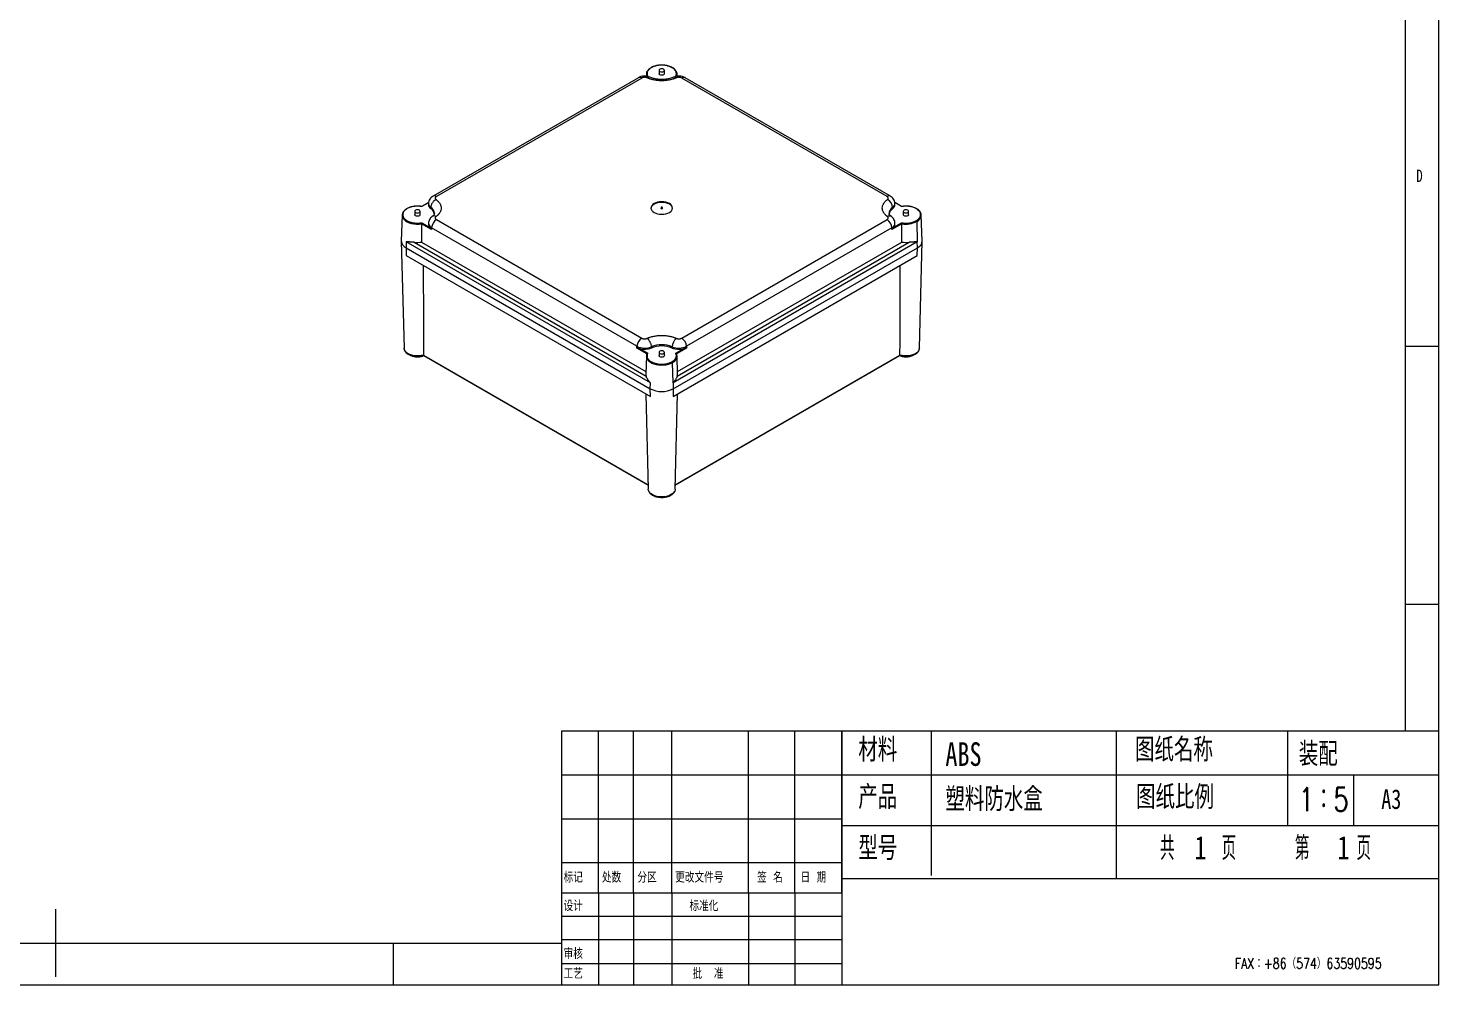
# Model space of a CAD drawing. Header units: millimetres. Extents: x 5 to 415, y 4 to 292.
# Drawn here: x 205.9 to 415, y 3.8 to 145.6 of the extents above; entities that cross this region are included whole.
import ezdxf

# ---------------------------------------------------------------- set-up
doc = ezdxf.new("R2010")
doc.units = ezdxf.units.MM
doc.styles.add('SLDTEXTSTYLE0', font='TXT', dxfattribs={"width": 0.75})
doc.styles.add('SLDTEXTSTYLE1', font='TXT', dxfattribs={"width": 0.75, "bigfont": 'bigfont'})
doc.styles.add('SLDTEXTSTYLE2', font='TXT', dxfattribs={"width": 0.666667, "bigfont": 'bigfont'})
doc.styles.add('SLDTEXTSTYLE3', font='TXT', dxfattribs={"width": 0.625, "bigfont": 'bigfont'})
doc.styles.add('SLDTEXTSTYLE6', font='TXT', dxfattribs={"width": 0.558824, "bigfont": 'bigfont'})

msp = doc.modelspace()

# ---------------------------------------------------------------- linework, layer by layer
at = {"color": 7, "linetype": 'Continuous', "lineweight": 0}
for p, q in [((415, 3.8068), (415, 290.8068)), ((410, 287), (410, 41.4187)), ((410, 98.5), (415, 98.5)), ((410, 60.25), (415, 60.25)), ((415, 41.4187), (284.9291, 41.4187)), ((284.9291, 41.4187), (284.9291, 3.8068)), ((290.4201, 17.4583), (290.4201, 41.4187)), ((295.6362, 17.4583), (295.6362, 41.4187)), ((301.2943, 17.4583), (301.2943, 41.4187)), ((312.681, 17.4583), (312.681, 41.4187)), ((319.5206, 17.4583), (319.5206, 41.4187)), ((326.5064, 19.5653), (326.5064, 41.4187)), ((326.5064, 41.4187), (326.5064, 3.8068)), ((339.7427, 41.4187), (339.7427, 19.993)), ((367.1609, 41.4187), (367.1609, 19.5653)), ((392.5798, 41.4187), (392.5798, 27.4389)), ((284.9291, 34.9187), (326.5064, 34.9187)), ((326.5064, 34.9389), (367.1609, 34.9389)), ((367.1609, 34.9389), (415, 34.9389)), ((402.3356, 34.9389), (402.3356, 27.4389)), ((284.9291, 28.4187), (326.5064, 28.4187)), ((326.5064, 27.4389), (367.1609, 27.4389)), ((367.1609, 27.4389), (415, 27.4389)), ((284.9291, 21.9187), (326.5064, 21.9187)), ((326.5064, 17.4583), (326.5064, 19.5653)), ((326.5064, 19.5653), (415, 19.5653)), ((284.9291, 17.4583), (326.5064, 17.4583)), ((290.4201, 17.4583), (290.4201, 3.8068)), ((295.6362, 17.4583), (295.6362, 3.8068)), ((301.2943, 17.4583), (301.2943, 3.8068)), ((312.681, 17.4583), (312.681, 3.8068)), ((319.5206, 17.4583), (319.5206, 3.8068)), ((326.5064, 17.4583), (326.5064, 3.8068)), ((210, 5), (210, 15)), ((284.9291, 13.9583), (326.5064, 13.9583)), ((326.5064, 10.4583), (284.9291, 10.4583)), ((12.4509, 10), (284.9291, 10)), ((260, 10), (260, 3.8068)), ((284.9291, 6.9583), (326.5064, 6.9583)), ((5, 3.8068), (415, 3.8068))]:
    msp.add_line(p, q, dxfattribs=at)
at = {"color": 7, "linetype": 'Continuous', "lineweight": 15}
for p, q in [((296.3465, 138.2861), (265.9057, 120.713)), ((296.8464, 138.2366), (266.4057, 120.6635)), ((297.5311, 138.8191), (297.5204, 138.4861)), ((299.41, 139.3642), (299.41, 138.8743)), ((300.2052, 138.8743), (300.2052, 139.3642)), ((302.0947, 138.4861), (302.0841, 138.8191)), ((333.2095, 120.6635), (302.7688, 138.2366)), ((333.7094, 120.713), (303.2687, 138.2861)), ((265.2591, 119.7947), (264.2242, 119.1973)), ((265.2313, 119.6292), (265.2275, 119.4516)), ((335.391, 119.1973), (334.3561, 119.7947)), ((334.3877, 119.4516), (334.3839, 119.6292)), ((335.6325, 119.2224), (335.3268, 119.1871)), ((261.3273, 117.919), (261.2041, 114.0805)), ((261.4073, 118.2405), (261.3272, 117.918)), ((263.2061, 118.4642), (263.2061, 117.9742)), ((264.0013, 117.9742), (264.0013, 118.4642)), ((265.5735, 119.0476), (265.5705, 118.8687)), ((266.4057, 117.2446), (296.8464, 99.6716)), ((299.7076, 119.0357), (299.7076, 118.8724)), ((299.9076, 118.8724), (299.9076, 119.0357)), ((302.7688, 99.6716), (333.2095, 117.2446)), ((334.0446, 118.8687), (334.0417, 119.0476)), ((335.6138, 118.4642), (335.6138, 117.9742)), ((336.4091, 117.9742), (336.4091, 118.4642)), ((338.411, 114.0805), (338.2879, 117.919)), ((264.2158, 116.6287), (264.2158, 116.628)), ((265.6948, 115.7742), (264.2158, 116.628)), ((264.2158, 116.628), (264.2221, 113.9145)), ((264.2446, 116.7732), (265.3751, 116.1206)), ((265.2313, 116.6971), (265.2275, 116.5196)), ((265.6987, 116.0342), (265.6948, 115.7742)), ((296.1394, 98.4611), (265.6987, 116.0342)), ((333.9165, 116.0342), (303.4758, 98.4611)), ((333.9204, 115.7742), (333.9165, 116.0342)), ((335.3994, 116.628), (333.9204, 115.7742)), ((334.2401, 116.1206), (335.3706, 116.7732)), ((334.3877, 116.5196), (334.3839, 116.6971)), ((335.3931, 113.9145), (335.3994, 116.628)), ((337.6214, 116.9653), (337.6891, 113.9441)), ((261.204, 114.0343), (261.6112, 98.1615)), ((261.9261, 113.9441), (261.9067, 113.0751)), ((261.9067, 113.0751), (298.1105, 92.1751)), ((261.9067, 113.0751), (261.9274, 111.944)), ((298.13, 93.0441), (261.9261, 113.9441)), ((263.1279, 113.8949), (297.4937, 94.0559)), ((264.2221, 113.9145), (297.4576, 94.728)), ((337.6891, 113.9441), (301.4852, 93.0441)), ((301.5046, 92.1751), (337.7085, 113.0751)), ((302.1215, 94.0559), (336.4873, 113.8949)), ((302.1575, 94.728), (335.3931, 113.9145)), ((337.6878, 111.944), (337.7085, 113.0751)), ((337.7085, 113.0751), (337.6891, 113.9441)), ((338.004, 98.1615), (338.4112, 114.0343)), ((261.9274, 111.944), (298.1313, 91.0439)), ((301.4839, 91.0439), (337.6878, 111.944)), ((296.1355, 98.2011), (296.1394, 98.4611)), ((298.2559, 98.3889), (298.2582, 98.2096)), ((301.357, 98.2096), (301.3593, 98.3889)), ((303.4758, 98.4611), (303.4797, 98.2011)), ((261.6124, 98.1353), (261.6112, 98.1615)), ((264.485, 97.1472), (264.485, 97.1468)), ((264.4939, 97.0902), (297.7997, 77.8632)), ((296.5966, 98.0968), (297.7272, 97.4441)), ((297.5311, 97.019), (297.4457, 94.3559)), ((297.6333, 97.3871), (297.5794, 97.2663)), ((299.41, 97.5641), (299.41, 97.0742)), ((300.2052, 97.0742), (300.2052, 97.5641)), ((301.8155, 77.8632), (335.1213, 97.0902)), ((301.888, 97.4441), (303.0186, 98.0968)), ((302.0576, 97.1144), (301.9761, 97.3882)), ((302.0838, 97.0264), (302.0576, 97.1144)), ((302.1695, 94.3559), (302.0841, 97.019)), ((335.1302, 97.1468), (335.1302, 97.1472)), ((301.4852, 93.0441), (301.4176, 96.0652)), ((298.1105, 92.1751), (298.13, 93.0441)), ((298.1313, 91.0439), (298.1105, 92.1751)), ((301.5046, 92.1751), (301.4839, 91.0439)), ((301.4852, 93.0441), (301.5046, 92.1751)), ((297.4514, 91.4364), (297.8151, 77.2615)), ((301.8001, 77.2615), (302.1638, 91.4364))]:
    msp.add_line(p, q, dxfattribs=at)
at = {"color": 8, "linetype": 'Continuous', "lineweight": 15}
for p, q in [((297.7272, 138.5043), (297.6734, 138.4733)), ((301.9418, 138.4733), (301.888, 138.5043)), ((265.249, 119.7551), (264.2446, 119.1752)), ((335.3706, 119.1752), (334.3624, 119.7573)), ((264.485, 97.1472), (297.7983, 77.9159)), ((297.6143, 97.3474), (296.1355, 98.2011)), ((301.8169, 77.9159), (335.1302, 97.1472)), ((303.4797, 98.2011), (302.0009, 97.3474))]:
    msp.add_line(p, q, dxfattribs=at)
at = {"color": 8, "linetype": 'Continuous', "lineweight": 15, "flags": 128}
for points in [[(297.5311, 138.8191), (297.5432, 138.6575), (297.6029, 138.4664)], [(302.0123, 138.4664), (302.072, 138.6575), (302.0841, 138.8191)], [(261.3273, 117.919), (261.3269, 117.8947), (261.3588, 117.6755), (261.4535, 117.4625), (261.6085, 117.2615), (261.8193, 117.0783), (262.0801, 116.918), (262.3836, 116.785), (262.7213, 116.683), (263.0836, 116.6151), (263.4606, 116.5829), (263.8415, 116.5875), (264.2158, 116.6287)], [(264.485, 97.1468), (264.1576, 97.0735), (263.8131, 97.0345), (263.462, 97.0311), (263.1154, 97.0633), (262.7839, 97.13), (262.4778, 97.2294), (262.2067, 97.3582), (261.979, 97.5125), (261.8017, 97.6874), (261.6804, 97.8777), (261.6188, 98.0772), (261.6124, 98.1353)], [(297.5311, 97.019), (297.5344, 96.9206), (297.5859, 96.707), (297.6973, 96.5011), (297.8656, 96.3086), (298.0861, 96.1344), (298.3529, 95.9835), (298.659, 95.8598), (298.9959, 95.7666), (299.3547, 95.7065), (299.7257, 95.6811), (300.0989, 95.6911), (300.4643, 95.7361), (300.812, 95.8151), (301.1326, 95.9258), (301.4176, 96.0652)]]:
    msp.add_lwpolyline(points, dxfattribs=at)
at = {"color": 7, "linetype": 'Continuous', "lineweight": 15, "flags": 128}
for points in [[(299.5264, 139.5265), (299.4402, 139.452), (299.41, 139.3642), (299.4402, 139.2764), (299.5264, 139.2019), (299.6554, 139.1521), (299.8076, 139.1347), (299.9598, 139.1521), (300.0888, 139.2019)], [(300.0888, 138.712), (299.9598, 138.6622), (299.8076, 138.6447), (299.6554, 138.6622), (299.5264, 138.712), (299.4402, 138.7864), (299.41, 138.8743)], [(300.0888, 139.2019), (300.1749, 139.2764), (300.2052, 139.3642), (300.1749, 139.452), (300.0887, 139.5265), (299.9598, 139.5763), (299.8076, 139.5937), (299.6554, 139.5763), (299.5264, 139.5265)], [(300.2052, 138.8743), (300.1749, 138.7864), (300.0888, 138.712)], [(300.939, 119.6072), (300.6965, 119.7221), (300.4199, 119.8074), (300.1197, 119.86), (299.8076, 119.8777), (299.4954, 119.86), (299.1953, 119.8074), (298.9187, 119.7221), (298.6762, 119.6072), (298.4772, 119.4672), (298.3294, 119.3075), (298.2383, 119.1343), (298.2076, 118.9541), (298.2383, 118.7739), (298.3294, 118.6006), (298.4772, 118.4409), (298.6762, 118.301), (298.9187, 118.1861), (299.1953, 118.1007), (299.4954, 118.0482), (299.8076, 118.0304), (300.1197, 118.0482), (300.4199, 118.1007), (300.6965, 118.1861), (300.939, 118.301), (301.1379, 118.4409), (301.2858, 118.6006), (301.3768, 118.7739), (301.4076, 118.9541), (301.3768, 119.1343), (301.2858, 119.3075), (301.1379, 119.4672), (300.939, 119.6072)], [(300.939, 119.5256), (300.6965, 119.6404), (300.4199, 119.7258), (300.1197, 119.7783), (299.8076, 119.7961), (299.4954, 119.7783), (299.1953, 119.7258), (298.9187, 119.6404), (298.6762, 119.5256), (298.4772, 119.3856), (298.3294, 119.2259), (298.2383, 119.0526), (298.2092, 118.9133)], [(261.3953, 118.2145), (261.3588, 118.1139), (261.3273, 117.919)], [(263.3226, 118.6265), (263.2364, 118.552), (263.2061, 118.4642), (263.2364, 118.3763), (263.3226, 118.3018), (263.4516, 118.2521), (263.6037, 118.2346), (263.7559, 118.2521), (263.8849, 118.3018)], [(263.8849, 117.8119), (263.7559, 117.7622), (263.6037, 117.7447), (263.4516, 117.7622), (263.3226, 117.8119), (263.2364, 117.8864), (263.2061, 117.9742)], [(263.8849, 118.3018), (263.9711, 118.3763), (264.0013, 118.4642), (263.9711, 118.552), (263.8849, 118.6265), (263.7559, 118.6762), (263.6037, 118.6937), (263.4516, 118.6762), (263.3226, 118.6265)], [(264.0013, 117.9742), (263.9711, 117.8864), (263.8849, 117.8119)], [(299.7369, 119.0766), (299.7152, 119.0578), (299.7076, 119.0357), (299.7152, 119.0136), (299.7369, 118.9949), (299.7693, 118.9824), (299.8076, 118.978), (299.8459, 118.9824), (299.8783, 118.9949), (299.9, 119.0136), (299.9076, 119.0357), (299.9, 119.0578), (299.8783, 119.0766), (299.8459, 119.0891), (299.8076, 119.0935), (299.7693, 119.0891), (299.7369, 119.0766)], [(299.9076, 118.8724), (299.9, 118.8503), (299.8783, 118.8316), (299.8459, 118.8191), (299.8076, 118.8147), (299.7693, 118.8191), (299.7369, 118.8316), (299.7152, 118.8503), (299.7076, 118.8724)], [(335.7303, 118.6265), (335.6441, 118.552), (335.6138, 118.4642), (335.6441, 118.3763), (335.7303, 118.3018), (335.8593, 118.2521), (336.0115, 118.2346), (336.1636, 118.2521), (336.2926, 118.3018)], [(336.2926, 117.8119), (336.1636, 117.7622), (336.0115, 117.7447), (335.8593, 117.7622), (335.7303, 117.8119), (335.6441, 117.8864), (335.6138, 117.9742)], [(336.2926, 118.3018), (336.3788, 118.3763), (336.4091, 118.4642), (336.3788, 118.552), (336.2926, 118.6265), (336.1636, 118.6762), (336.0115, 118.6937), (335.8593, 118.6762), (335.7303, 118.6265)], [(336.4091, 117.9742), (336.3788, 117.8864), (336.2926, 117.8119)], [(299.5264, 97.7264), (299.4402, 97.6519), (299.41, 97.5641), (299.4402, 97.4763), (299.5264, 97.4018), (299.6554, 97.352), (299.8076, 97.3346), (299.9598, 97.352), (300.0887, 97.4018)], [(300.0887, 96.9119), (299.9598, 96.8621), (299.8076, 96.8446), (299.6554, 96.8621), (299.5264, 96.9119), (299.4402, 96.9863), (299.41, 97.0742)], [(300.0887, 97.4018), (300.1749, 97.4763), (300.2052, 97.5641), (300.1749, 97.6519), (300.0888, 97.7264), (299.9598, 97.7762), (299.8076, 97.7936), (299.6554, 97.7762), (299.5264, 97.7264)], [(300.2052, 97.0742), (300.1749, 96.9863), (300.0887, 96.9119)], [(338.004, 98.1615), (337.9964, 98.0772), (337.9348, 97.8777), (337.8135, 97.6874), (337.6362, 97.5125), (337.4085, 97.3582), (337.1374, 97.2294), (336.8313, 97.13), (336.4998, 97.0633), (336.1532, 97.0311), (335.8021, 97.0345), (335.4575, 97.0735), (335.1302, 97.1468)], [(301.8001, 77.2615), (301.7953, 77.1967), (301.7395, 76.9966), (301.6238, 76.8052), (301.4517, 76.6285), (301.2286, 76.472), (300.9614, 76.3406), (300.6583, 76.2382), (300.3288, 76.1682), (299.9831, 76.1326), (299.632, 76.1326), (299.2864, 76.1682), (298.9569, 76.2382), (298.6538, 76.3406), (298.3866, 76.472), (298.1634, 76.6285), (297.9913, 76.8052), (297.8756, 76.9966), (297.8199, 77.1967), (297.8151, 77.2615)]]:
    msp.add_lwpolyline(points, dxfattribs=at)
at = {"color": 8, "linetype": 'Continuous', "lineweight": 15}
for centre, radius, start, end in [((296.5545, 137.8383), 0.4938, 53.764779, 114.924849), ((297.9236, 137.9592), 0.418, 72.189289, 133.264621), ((303.0591, 137.8539), 0.4804, 64.126288, 127.184083), ((265.9501, 119.6606), 0.7195, 182.489253, 238.438609), ((266.1154, 120.281), 0.4802, 52.807985, 115.949355), ((333.5014, 120.2653), 0.4937, 65.07792, 126.237099), ((333.6668, 119.659), 0.7172, 301.511828, 358.233981), ((265.0108, 118.1015), 1.1008, 1.642403, 59.253839), ((266.0716, 117.2108), 0.5683, 59.628181, 122.379094), ((333.5433, 117.1958), 0.5811, 58.357895, 119.600116), ((334.6266, 118.0891), 1.1229, 121.395033, 178.180961), ((337.1728, 117.9886), 1.1173, 293.6759, 356.432322), ((266.0206, 116.757), 0.7912, 184.095478, 245.993773), ((333.6168, 116.7404), 0.7672, 292.996753, 357.837276), ((301.0069, 97.062), 1.078, 292.392141, 357.71598)]:
    msp.add_arc(centre, radius, start, end, dxfattribs=at)
at = {"color": 7, "linetype": 'Continuous', "lineweight": 15}
for centre, radius, start, end in [((300.9333, 138.6664), 1.1609, 7.557033, 64.016803), ((265.9484, 119.4834), 0.7216, 182.522791, 238.422274), ((300.5958, 118.7795), 0.8213, 9.376203, 65.296959), ((332.6416, 118.945), 1.4038, 4.19226, 64.034592), ((333.6528, 119.4917), 0.736, 302.171145, 356.88379), ((264.9333, 117.867), 1.1872, 10.722827, 57.537335), ((267.237, 115.9474), 1.5407, 122.652267, 176.770361), ((332.3782, 115.9474), 1.5407, 3.229639, 57.347733), ((334.6727, 117.8759), 1.1748, 122.316509, 171.279608), ((337.3997, 117.8716), 0.8895, 3.055965, 41.087828), ((265.8351, 116.5175), 0.6076, 179.804706, 220.79389), ((333.7801, 116.5175), 0.6076, 319.20611, 0.195294), ((336.0139, 120.075), 3.5007, 259.890606, 297.336685), ((262.3708, 114.1476), 1.1686, 183.292932, 246.598722), ((263.6032, 117.9118), 4.045, 263.251302, 278.801243), ((336.012, 117.9118), 4.045, 261.198757, 276.748698), ((337.2444, 114.1476), 1.1686, 293.401278, 356.707068), ((297.6777, 98.3743), 1.5407, 122.652267, 176.770361), ((297.2745, 100.6747), 2.4876, 242.852415, 293.236196), ((299.8076, 94.7194), 3.9841, 67.077691, 112.922309), ((299.8076, 94.5457), 3.9781, 67.077694, 112.922306), ((303.0849, 98.3189), 1.727, 129.860224, 177.678066), ((302.3407, 100.6747), 2.4876, 246.763804, 297.147585), ((301.9375, 98.3743), 1.5407, 3.229639, 57.347733), ((297.2621, 100.5876), 2.5782, 255.040774, 292.727316), ((298.3445, 96.9878), 0.814, 153.7381, 177.806348), ((302.3531, 100.5876), 2.5782, 247.272684, 284.959226), ((301.2785, 96.9898), 0.806, 2.073247, 26.382306), ((298.2573, 94.332), 0.812, 178.314311, 199.875989), ((301.3578, 94.332), 0.812, 340.124011, 1.685689), ((299.8076, 95.42), 3.6619, 242.391131, 297.608869)]:
    msp.add_arc(centre, radius, start, end, dxfattribs=at)
for points, knots in [([(301.888, 138.5043), (301.8943, 138.5165), (301.9069, 138.5409), (301.9234, 138.5778), (301.938, 138.6149), (301.9506, 138.6523), (301.9613, 138.6898), (301.9699, 138.7276), (301.9786, 138.7764), (301.9847, 138.8365), (301.9849, 138.9084), (301.9779, 138.9811), (301.9582, 139.0801), (301.9136, 139.2044), (301.8277, 139.3512), (301.7092, 139.4928), (301.5598, 139.6256), (301.3829, 139.7464), (301.183, 139.8525), (300.9655, 139.9421), (300.7362, 140.0141), (300.5011, 140.0684), (300.194, 140.1167), (299.8076, 140.1403), (299.4212, 140.1167), (299.1141, 140.0684), (298.879, 140.0141), (298.6497, 139.9421), (298.4322, 139.8525), (298.2323, 139.7464), (298.0553, 139.6256), (297.906, 139.4928), (297.7875, 139.3512), (297.7016, 139.2044), (297.657, 139.0801), (297.6373, 138.9811), (297.6303, 138.9084), (297.6305, 138.8365), (297.6376, 138.7669), (297.6508, 138.6992), (297.67, 138.6335), (297.6948, 138.5684), (297.7164, 138.5257), (297.7272, 138.5043)], [0, 0, 0, 0, 0.00813157, 0.01624396, 0.02434463, 0.03244103, 0.04054065, 0.04865097, 0.05677943, 0.07190266, 0.08703856, 0.10270783, 0.11838966, 0.15065249, 0.18363869, 0.21711558, 0.2508284, 0.28451142, 0.3179003, 0.35074431, 0.382817, 0.41392429, 0.44390936, 0.50000219, 0.55609503, 0.5860801, 0.61718738, 0.64926008, 0.68210409, 0.71549297, 0.74917598, 0.7828888, 0.81636569, 0.84935189, 0.88161473, 0.89728399, 0.91296582, 0.92808905, 0.94322496, 0.9574315, 0.9716028, 0.98577895, 1, 1, 1, 1]), ([(299.5796, 140.1303), (299.4941, 140.1281), (299.1941, 140.1204), (298.796, 140.0199), (298.3659, 139.8581), (298.0731, 139.6861), (297.8536, 139.5045), (297.7713, 139.3967), (297.7345, 139.3485)], [0, 0, 0, 0, 0.10790103, 0.37885778, 0.53311252, 0.75366562, 0.88975197, 1, 1, 1, 1]), ([(302.0408, 139.0519), (302.0193, 139.1097), (301.9556, 139.2808), (301.758, 139.5174), (301.4753, 139.7307), (301.187, 139.8819), (300.886, 139.9955), (300.4767, 140.0997), (300.0304, 140.1627), (299.6989, 140.1389), (299.5796, 140.1303)], [0, 0, 0, 0, 0.08570831, 0.25365227, 0.38281573, 0.49244293, 0.59914822, 0.70179585, 0.89268544, 1, 1, 1, 1]), ([(298.0507, 138.3575), (297.9263, 138.4028), (297.6679, 138.497), (297.1899, 138.5251), (296.7152, 138.4602), (296.4668, 138.3429), (296.3464, 138.286)], [0, 0, 0, 0, 0.23882931, 0.49628366, 0.75569344, 1, 1, 1, 1]), ([(297.6371, 138.2636), (297.6281, 138.2675), (297.6101, 138.2755), (297.5816, 138.2862), (297.5465, 138.2979), (297.5041, 138.3098), (297.4361, 138.3247), (297.3454, 138.3366), (297.2327, 138.3389), (297.1212, 138.3289), (297.0336, 138.3109), (296.9691, 138.2916), (296.9247, 138.2751), (296.8834, 138.2569), (296.8587, 138.2434), (296.8464, 138.2366)], [0, 0, 0, 0, 0.03932249, 0.0785535, 0.11782025, 0.17966857, 0.24163736, 0.36967812, 0.50000969, 0.63034127, 0.75838203, 0.82023036, 0.88219916, 0.94100927, 1, 1, 1, 1]), ([(297.7345, 139.3485), (297.7194, 139.3308), (297.6444, 139.2428), (297.563, 139.0636), (297.5419, 138.9005), (297.5311, 138.8167)], [0, 0, 0, 0, 0.10887707, 0.54221296, 1, 1, 1, 1]), ([(301.978, 138.2636), (301.9571, 138.2542), (301.9152, 138.2354), (301.8511, 138.2083), (301.786, 138.182), (301.7199, 138.1565), (301.6528, 138.132), (301.5847, 138.1083), (301.4548, 138.0654), (301.2583, 138.0081), (300.9865, 137.9446), (300.7036, 137.894), (300.3116, 137.8445), (299.8076, 137.8192), (299.3036, 137.8445), (298.9116, 137.894), (298.6288, 137.9446), (298.3569, 138.0081), (298.1426, 138.0705), (297.979, 138.1256), (297.8618, 138.1689), (297.7475, 138.2146), (297.6739, 138.2472), (297.6371, 138.2636)], [0, 0, 0, 0, 0.01701436, 0.03400592, 0.05098341, 0.06795555, 0.0849311, 0.10191877, 0.1189273, 0.18091493, 0.24292506, 0.30673674, 0.37057158, 0.50000258, 0.62943358, 0.69324526, 0.7570801, 0.81906774, 0.88107786, 0.91081908, 0.94052194, 0.97023331, 1, 1, 1, 1]), ([(297.6477, 138.4918), (297.6489, 138.4927), (297.6598, 138.5), (297.6868, 138.5069), (297.7137, 138.5052), (297.7272, 138.5043)], [0, 0, 0, 0, 0.06027615, 0.52979731, 1, 1, 1, 1]), ([(301.5645, 138.3575), (301.4874, 138.3246), (301.3192, 138.253), (301.0085, 138.1568), (300.6244, 138.072), (300.165, 138.0154), (299.6443, 138.0032), (299.0903, 138.0516), (298.5352, 138.1641), (298.2132, 138.2926), (298.0507, 138.3575)], [0, 0, 0, 0, 0.07900505, 0.17233584, 0.28048949, 0.40328767, 0.53957927, 0.68700929, 0.84199141, 1, 1, 1, 1]), ([(303.2688, 138.286), (303.1483, 138.3429), (302.9, 138.4602), (302.4253, 138.5251), (301.9473, 138.497), (301.6889, 138.4028), (301.5645, 138.3575)], [0, 0, 0, 0, 0.24430656, 0.50371634, 0.76117069, 1, 1, 1, 1]), ([(301.888, 138.5043), (301.9015, 138.5052), (301.9284, 138.5069), (301.9554, 138.5), (301.9663, 138.4927), (301.9675, 138.4918)], [0, 0, 0, 0, 0.47020269, 0.93972385, 1, 1, 1, 1]), ([(302.7688, 138.2366), (302.7606, 138.2411), (302.7443, 138.2502), (302.7182, 138.2628), (302.6858, 138.2769), (302.6461, 138.2915), (302.5816, 138.3109), (302.494, 138.3289), (302.3825, 138.3389), (302.2698, 138.3366), (302.1791, 138.3247), (302.1111, 138.3098), (302.0636, 138.2965), (302.0189, 138.2812), (301.9917, 138.2695), (301.978, 138.2636)], [0, 0, 0, 0, 0.03932249, 0.0785535, 0.11782025, 0.17966857, 0.24163736, 0.36967812, 0.50000969, 0.63034127, 0.75838203, 0.82023036, 0.88219916, 0.94100927, 1, 1, 1, 1]), ([(302.0841, 138.8167), (302.0807, 138.8888), (302.0769, 138.9686), (302.044, 139.0446), (302.0408, 139.0519)], [0, 0, 0, 0, 0.90359986, 1, 1, 1, 1]), ([(263.066, 119.2081), (263.0248, 119.2029), (262.8722, 119.1837), (262.6417, 119.1272), (262.3801, 119.0431), (262.1156, 118.9297), (261.8409, 118.7702), (261.5933, 118.5444), (261.436, 118.3634), (261.4094, 118.2494), (261.4073, 118.2405)], [0, 0, 0, 0, 0.05185569, 0.19216759, 0.30556801, 0.419121, 0.59499601, 0.77609232, 0.98237558, 1, 1, 1, 1]), ([(264.2446, 119.1752), (264.2234, 119.1789), (264.1812, 119.1861), (264.1173, 119.1956), (264.053, 119.2041), (263.9883, 119.2114), (263.9233, 119.2175), (263.8578, 119.2225), (263.7732, 119.2275), (263.6693, 119.231), (263.5447, 119.2312), (263.4187, 119.2271), (263.2473, 119.2157), (263.0318, 119.19), (262.7776, 119.1404), (262.5324, 119.072), (262.3023, 118.9858), (262.0931, 118.8837), (261.9092, 118.7682), (261.754, 118.6427), (261.6292, 118.5103), (261.5353, 118.3746), (261.4515, 118.1973), (261.4107, 117.9742), (261.4515, 117.7512), (261.5353, 117.5739), (261.6292, 117.4381), (261.754, 117.3058), (261.9092, 117.1802), (262.0931, 117.0648), (262.3023, 116.9627), (262.5324, 116.8765), (262.7776, 116.8081), (263.0318, 116.7584), (263.2472, 116.7327), (263.4187, 116.7214), (263.5446, 116.7173), (263.6692, 116.7174), (263.7896, 116.7215), (263.9069, 116.7292), (264.0208, 116.7402), (264.1336, 116.7546), (264.2075, 116.767), (264.2446, 116.7732)], [0, 0, 0, 0, 0.00813157, 0.01624396, 0.02434463, 0.03244103, 0.04054065, 0.04865097, 0.05677943, 0.07190266, 0.08703856, 0.10270783, 0.11838966, 0.15065249, 0.18363869, 0.21711558, 0.2508284, 0.28451142, 0.3179003, 0.35074431, 0.382817, 0.41392429, 0.44390936, 0.50000219, 0.55609503, 0.5860801, 0.61718738, 0.64926008, 0.68210409, 0.71549297, 0.74917598, 0.7828888, 0.81636569, 0.84935189, 0.88161473, 0.89728399, 0.91296582, 0.92808905, 0.94322496, 0.9574315, 0.9716028, 0.98577895, 1, 1, 1, 1]), ([(264.2272, 119.1947), (264.131, 119.2098), (263.9178, 119.2434), (263.5832, 119.2527), (263.2897, 119.2415), (263.1233, 119.2166), (263.066, 119.2081)], [0, 0, 0, 0, 0.25385123, 0.56236327, 0.84924708, 1, 1, 1, 1]), ([(264.2446, 119.1752), (264.2411, 119.1824), (264.2351, 119.1951), (264.2298, 119.1962), (264.2275, 119.1967)], [0, 0, 0, 0, 0.56469711, 1, 1, 1, 1]), ([(265.9057, 120.713), (265.8166, 120.6531), (265.6317, 120.5285), (265.4171, 120.2633), (265.2655, 119.9567), (265.2428, 119.7384), (265.2313, 119.6284)], [0, 0, 0, 0, 0.22975378, 0.47743881, 0.73683722, 1, 1, 1, 1]), ([(266.3589, 120.2071), (266.2672, 120.1653), (266.1683, 120.1032), (266.0247, 119.9794), (265.9777, 119.9332), (265.8886, 119.833), (265.8465, 119.7789), (265.7701, 119.6661), (265.7358, 119.6074), (265.6768, 119.489), (265.6521, 119.4294), (265.5934, 119.2544), (265.5751, 119.1437), (265.5735, 119.0476)], [0, 0, 0, 0, 0.25, 0.25, 0.375, 0.375, 0.5, 0.5, 0.625, 0.625, 0.75, 0.75, 1, 1, 1, 1]), ([(266.4057, 120.6635), (266.3978, 120.6588), (266.3821, 120.6494), (266.3602, 120.6344), (266.3359, 120.6157), (266.3105, 120.5927), (266.2769, 120.5555), (266.2458, 120.5049), (266.2285, 120.4405), (266.2325, 120.3755), (266.2531, 120.3231), (266.2788, 120.2838), (266.3019, 120.2565), (266.3283, 120.2306), (266.3487, 120.2149), (266.3589, 120.2071)], [0, 0, 0, 0, 0.03932249, 0.0785535, 0.11782025, 0.17966857, 0.24163736, 0.36967812, 0.50000969, 0.63034127, 0.75838203, 0.82023036, 0.88219916, 0.94100927, 1, 1, 1, 1]), ([(266.3589, 120.2071), (266.3752, 120.195), (266.4078, 120.1708), (266.4547, 120.1338), (266.5003, 120.0962), (266.5444, 120.058), (266.5869, 120.0193), (266.6279, 119.98), (266.7023, 119.905), (266.8015, 119.7915), (266.9115, 119.6346), (266.9992, 119.4714), (267.0849, 119.245), (267.1287, 118.9541), (267.0849, 118.6631), (266.9992, 118.4368), (266.9115, 118.2736), (266.8015, 118.1166), (266.6934, 117.9929), (266.5979, 117.8985), (266.523, 117.8308), (266.4438, 117.7648), (266.3872, 117.7223), (266.3589, 117.7011)], [0, 0, 0, 0, 0.01701436, 0.03400592, 0.05098341, 0.06795555, 0.0849311, 0.10191877, 0.1189273, 0.18091493, 0.24292506, 0.30673674, 0.37057158, 0.50000258, 0.62943358, 0.69324526, 0.7570801, 0.81906774, 0.88107786, 0.91081908, 0.94052194, 0.97023331, 1, 1, 1, 1]), ([(333.2563, 117.7011), (333.24, 117.7132), (333.2074, 117.7374), (333.1605, 117.7744), (333.1149, 117.812), (333.0708, 117.8501), (333.0283, 117.8889), (332.9872, 117.9282), (332.9129, 118.0031), (332.8137, 118.1166), (332.7037, 118.2735), (332.616, 118.4368), (332.5303, 118.6631), (332.4865, 118.9541), (332.5302, 119.245), (332.616, 119.4713), (332.7037, 119.6346), (332.8136, 119.7915), (332.9218, 119.9152), (333.0173, 120.0097), (333.0922, 120.0773), (333.1714, 120.1434), (333.2279, 120.1858), (333.2563, 120.2071)], [0, 0, 0, 0, 0.01701436, 0.03400592, 0.05098341, 0.06795555, 0.0849311, 0.10191877, 0.1189273, 0.18091493, 0.24292506, 0.30673674, 0.37057158, 0.50000258, 0.62943358, 0.69324526, 0.7570801, 0.81906774, 0.88107786, 0.91081908, 0.94052194, 0.97023331, 1, 1, 1, 1]), ([(333.2563, 120.2071), (333.2631, 120.2123), (333.2769, 120.2227), (333.2955, 120.2391), (333.3158, 120.2594), (333.3363, 120.2838), (333.362, 120.3231), (333.3827, 120.3755), (333.3867, 120.4405), (333.3694, 120.5049), (333.3382, 120.5555), (333.3047, 120.5927), (333.2762, 120.6184), (333.2447, 120.6422), (333.2212, 120.6564), (333.2095, 120.6635)], [0, 0, 0, 0, 0.03932249, 0.0785535, 0.11782025, 0.17966857, 0.24163736, 0.36967812, 0.50000969, 0.63034127, 0.75838203, 0.82023036, 0.88219916, 0.94100927, 1, 1, 1, 1]), ([(334.3839, 119.6284), (334.3724, 119.7384), (334.3497, 119.9567), (334.1981, 120.2633), (333.9835, 120.5285), (333.7985, 120.6531), (333.7095, 120.713)], [0, 0, 0, 0, 0.26316278, 0.52256119, 0.77024622, 1, 1, 1, 1]), ([(337.5508, 117.0856), (337.5668, 117.0951), (337.599, 117.114), (337.6452, 117.1434), (337.6899, 117.1736), (337.7499, 117.2169), (337.8221, 117.2748), (337.9039, 117.351), (337.9782, 117.4327), (338.0684, 117.5534), (338.1538, 117.7198), (338.1991, 117.9374), (338.1753, 118.1679), (338.0738, 118.4004), (337.8935, 118.6215), (337.6421, 118.8186), (337.3351, 118.9813), (336.993, 119.1036), (336.6369, 119.1843), (336.3399, 119.2197), (336.1106, 119.2308), (335.949, 119.2315), (335.7923, 119.2256), (335.6608, 119.2152), (335.5501, 119.2027), (335.4597, 119.1904), (335.4003, 119.1803), (335.3706, 119.1752)], [0, 0, 0, 0, 0.01192436, 0.02383448, 0.03574225, 0.04765957, 0.07375284, 0.0998639, 0.12828714, 0.15672843, 0.21812091, 0.28374591, 0.35296775, 0.42484298, 0.49816782, 0.57158387, 0.64372271, 0.71335311, 0.7794934, 0.84146689, 0.87019541, 0.89894217, 0.92533988, 0.9517556, 0.9678298, 0.98390151, 1, 1, 1, 1]), ([(335.3908, 119.197), (335.3904, 119.1973), (335.3876, 119.2), (335.3807, 119.1953), (335.374, 119.1819), (335.3706, 119.1752)], [0, 0, 0, 0, 0.06027615, 0.52979731, 1, 1, 1, 1]), ([(338.0577, 118.48), (337.984, 118.5622), (337.8201, 118.7448), (337.4274, 118.9719), (336.9288, 119.1505), (336.3773, 119.2413), (335.9332, 119.2618), (335.6941, 119.2305), (335.6325, 119.2224)], [0, 0, 0, 0, 0.1589319, 0.35292211, 0.55213849, 0.74862988, 0.93520556, 1, 1, 1, 1]), ([(265.7671, 117.6906), (265.6941, 117.6296), (265.5436, 117.504), (265.3756, 117.2595), (265.2586, 116.9861), (265.2404, 116.7947), (265.2313, 116.6983)], [0, 0, 0, 0, 0.23390385, 0.4818813, 0.73917851, 1, 1, 1, 1]), ([(266.1111, 118.1337), (266.0932, 118.0602), (266.0572, 117.9131), (265.8639, 117.7648), (265.7671, 117.6906)], [0, 0, 0, 0, 0.49932871, 1, 1, 1, 1]), ([(266.3589, 117.7011), (266.3521, 117.6959), (266.3383, 117.6855), (266.3197, 117.669), (266.2994, 117.6488), (266.2789, 117.6243), (266.2531, 117.585), (266.2325, 117.5327), (266.2285, 117.4676), (266.2458, 117.4033), (266.2769, 117.3527), (266.3105, 117.3154), (266.339, 117.2898), (266.3705, 117.266), (266.394, 117.2517), (266.4057, 117.2446)], [0, 0, 0, 0, 0.03932249, 0.0785535, 0.11782025, 0.17966857, 0.24163736, 0.36967812, 0.50000969, 0.63034127, 0.75838203, 0.82023036, 0.88219916, 0.94100927, 1, 1, 1, 1]), ([(333.2095, 117.2446), (333.2174, 117.2493), (333.2331, 117.2587), (333.255, 117.2738), (333.2793, 117.2925), (333.3047, 117.3154), (333.3382, 117.3527), (333.3694, 117.4033), (333.3867, 117.4676), (333.3827, 117.5327), (333.362, 117.585), (333.3364, 117.6243), (333.3133, 117.6517), (333.2868, 117.6775), (333.2665, 117.6932), (333.2563, 117.7011)], [0, 0, 0, 0, 0.03932249, 0.0785535, 0.11782025, 0.17966857, 0.24163736, 0.36967812, 0.50000969, 0.63034127, 0.75838203, 0.82023036, 0.88219916, 0.94100927, 1, 1, 1, 1]), ([(333.8481, 117.6906), (333.7513, 117.7648), (333.558, 117.9131), (333.522, 118.0602), (333.5041, 118.1337)], [0, 0, 0, 0, 0.50067129, 1, 1, 1, 1]), ([(334.3839, 116.6983), (334.3747, 116.7947), (334.3566, 116.9861), (334.2396, 117.2595), (334.0716, 117.504), (333.9211, 117.6296), (333.8481, 117.6906)], [0, 0, 0, 0, 0.26082149, 0.5181187, 0.76609615, 1, 1, 1, 1]), ([(338.2881, 117.9145), (338.2763, 117.9999), (338.2513, 118.1823), (338.1651, 118.3755), (338.0694, 118.4687), (338.0577, 118.48)], [0, 0, 0, 0, 0.43565289, 0.93137637, 1, 1, 1, 1]), ([(264.2158, 116.6287), (264.2159, 116.6316), (264.216, 116.6374), (264.2165, 116.647), (264.2174, 116.657), (264.2189, 116.6705), (264.2214, 116.688), (264.2265, 116.7151), (264.2329, 116.7402), (264.2388, 116.7584), (264.2421, 116.7675), (264.2438, 116.7715), (264.2446, 116.7732)], [0, 0, 0, 0, 0.06081603, 0.12291613, 0.18616327, 0.25039027, 0.36995718, 0.50036396, 0.74957324, 0.87483654, 0.946081, 1, 1, 1, 1]), ([(265.6948, 115.7742), (265.6817, 115.7858), (265.6577, 115.807), (265.6268, 115.8363), (265.5929, 115.8695), (265.5564, 115.907), (265.5145, 115.9526), (265.4764, 115.9963), (265.439, 116.0409), (265.4054, 116.0826), (265.3848, 116.1085), (265.3751, 116.1206)], [0, 0, 0, 0, 0.10174929, 0.18505424, 0.24991422, 0.38286929, 0.49921658, 0.63139538, 0.7496449, 0.88277728, 1, 1, 1, 1]), ([(334.2401, 116.1206), (334.2199, 116.0954), (334.198, 116.0677), (334.1508, 116.0103), (334.1254, 115.9805), (334.0451, 115.8911), (333.9857, 115.8311), (333.9204, 115.7742)], [0, 0, 0, 0, 0.25, 0.25, 0.5, 0.5, 1, 1, 1, 1]), ([(335.3706, 116.7732), (335.3889, 116.7701), (335.4254, 116.7637), (335.4807, 116.7553), (335.5362, 116.7477), (335.5922, 116.7409), (335.6778, 116.7319), (335.7937, 116.7229), (335.9412, 116.7172), (336.09, 116.7174), (336.29, 116.7255), (336.5381, 116.7507), (336.7777, 116.7955), (336.9609, 116.8423), (337.0923, 116.8823), (337.218, 116.9271), (337.3234, 116.9706), (337.411, 117.0112), (337.4826, 117.0473), (337.528, 117.0728), (337.5508, 117.0856)], [0, 0, 0, 0, 0.02424259, 0.04845682, 0.07265934, 0.09686683, 0.12109599, 0.18329708, 0.24554348, 0.30891525, 0.37233319, 0.50023464, 0.62810511, 0.69143123, 0.75480347, 0.81693129, 0.87910436, 0.91938655, 0.95965944, 1, 1, 1, 1]), ([(335.3706, 116.7732), (335.3714, 116.7715), (335.373, 116.7675), (335.3764, 116.7584), (335.3823, 116.7402), (335.3887, 116.7151), (335.3938, 116.688), (335.3968, 116.6671), (335.3988, 116.6468), (335.3992, 116.6347), (335.3994, 116.6287)], [0, 0, 0, 0, 0.05421871, 0.12521759, 0.25053494, 0.49985175, 0.63036237, 0.74993325, 0.87726046, 1, 1, 1, 1]), ([(337.5508, 117.0856), (337.559, 117.0809), (337.5678, 117.0741), (337.585, 117.0564), (337.5932, 117.0456), (337.607, 117.0223), (337.6124, 117.0098), (337.6195, 116.9861), (337.6212, 116.9749), (337.6214, 116.9653)], [0, 0, 0, 0, 0.25, 0.25, 0.5, 0.5, 0.75, 0.75, 1, 1, 1, 1]), ([(263.1279, 113.8949), (263.1127, 113.8966), (263.0818, 113.9001), (263.035, 113.9045), (262.9869, 113.9083), (262.9376, 113.9115), (262.8872, 113.9143), (262.8358, 113.9166), (262.7486, 113.9197), (262.623, 113.9223), (262.4713, 113.9238), (262.3217, 113.9256), (262.2071, 113.9279), (262.1155, 113.9313), (262.0539, 113.9344), (261.9896, 113.9385), (261.9493, 113.9421), (261.9261, 113.9441)], [0, 0, 0, 0, 0.03226595, 0.06567713, 0.10024301, 0.13597214, 0.17287228, 0.21095046, 0.25021306, 0.3686747, 0.50067233, 0.61686743, 0.74933739, 0.80837225, 0.87438511, 0.92788313, 1, 1, 1, 1]), ([(337.6891, 113.9441), (337.673, 113.9427), (337.6436, 113.94), (337.602, 113.937), (337.5544, 113.934), (337.4997, 113.9313), (337.4081, 113.9279), (337.2935, 113.9256), (337.1439, 113.9238), (336.9922, 113.9223), (336.8542, 113.9194), (336.742, 113.9151), (336.654, 113.9102), (336.5696, 113.9039), (336.5142, 113.8978), (336.4873, 113.8949)], [0, 0, 0, 0, 0.0501476, 0.09202138, 0.12562118, 0.19163096, 0.25067189, 0.38313976, 0.49934288, 0.63133811, 0.74980814, 0.8177336, 0.8820474, 0.94278775, 1, 1, 1, 1]), ([(264.4643, 110.4794), (264.466, 109.6219), (264.4746, 105.1769), (264.4804, 100.7335), (264.485, 97.1472)], [0, 0, 0, 0, 0.19290788, 1, 1, 1, 1]), ([(335.1302, 97.1472), (335.1314, 98.1916), (335.1366, 102.6347), (335.1448, 107.0795), (335.1511, 110.4796)], [0, 0, 0, 0, 0.23505916, 1, 1, 1, 1]), ([(296.8464, 99.6716), (296.8546, 99.667), (296.8709, 99.6579), (296.897, 99.6453), (296.9294, 99.6313), (296.969, 99.6166), (297.0336, 99.5972), (297.1212, 99.5793), (297.2327, 99.5693), (297.3454, 99.5716), (297.4361, 99.5835), (297.5041, 99.5983), (297.5516, 99.6117), (297.5963, 99.6269), (297.6235, 99.6387), (297.6371, 99.6446)], [0, 0, 0, 0, 0.03932249, 0.0785535, 0.11782025, 0.17966857, 0.24163736, 0.36967812, 0.50000969, 0.63034127, 0.75838203, 0.82023036, 0.88219916, 0.94100927, 1, 1, 1, 1]), ([(297.6371, 99.6446), (297.6581, 99.654), (297.7, 99.6728), (297.7641, 99.6999), (297.8292, 99.7262), (297.8953, 99.7516), (297.9624, 99.7762), (298.0304, 99.7999), (298.1604, 99.8428), (298.3569, 99.9001), (298.6287, 99.9635), (298.9116, 100.0142), (299.3036, 100.0637), (299.8076, 100.089), (300.3116, 100.0637), (300.7036, 100.0142), (300.9864, 99.9636), (301.2583, 99.9001), (301.4725, 99.8376), (301.6362, 99.7825), (301.7533, 99.7393), (301.8677, 99.6936), (301.9413, 99.6609), (301.978, 99.6446)], [0, 0, 0, 0, 0.01701436, 0.03400592, 0.05098341, 0.06795555, 0.0849311, 0.10191877, 0.1189273, 0.18091493, 0.24292506, 0.30673674, 0.37057158, 0.50000258, 0.62943358, 0.69324526, 0.7570801, 0.81906774, 0.88107786, 0.91081908, 0.94052194, 0.97023331, 1, 1, 1, 1]), ([(297.6371, 99.6446), (297.7094, 99.5916), (297.7873, 99.5173), (297.9004, 99.376), (297.9374, 99.324), (298.0076, 99.2129), (298.0408, 99.1537), (298.101, 99.0315), (298.128, 98.9686), (298.1745, 98.843), (298.1939, 98.7803), (298.2402, 98.5982), (298.2546, 98.4852), (298.2559, 98.3889)], [0, 0, 0, 0, 0.25, 0.25, 0.375, 0.375, 0.5, 0.5, 0.625, 0.625, 0.75, 0.75, 1, 1, 1, 1]), ([(301.978, 99.6446), (301.9871, 99.6406), (302.0051, 99.6327), (302.0336, 99.6219), (302.0686, 99.6102), (302.111, 99.5984), (302.1791, 99.5835), (302.2698, 99.5716), (302.3825, 99.5693), (302.494, 99.5793), (302.5816, 99.5972), (302.6461, 99.6166), (302.6905, 99.6331), (302.7318, 99.6513), (302.7564, 99.6648), (302.7688, 99.6716)], [0, 0, 0, 0, 0.03932249, 0.0785535, 0.11782025, 0.17966857, 0.24163736, 0.36967812, 0.50000969, 0.63034127, 0.75838203, 0.82023036, 0.88219916, 0.94100927, 1, 1, 1, 1]), ([(261.6112, 98.1632), (261.6322, 98.0375), (261.672, 97.7989), (261.913, 97.5086), (262.1864, 97.309), (262.4806, 97.1633), (262.8484, 97.0405), (263.2574, 96.9729), (263.6511, 96.9592), (263.9758, 96.9801), (264.2646, 97.0241), (264.4302, 97.0743), (264.4957, 97.0941)], [0, 0, 0, 0, 0.14525094, 0.27574577, 0.38098364, 0.4604796, 0.56291072, 0.69854065, 0.77663262, 0.85927931, 0.94438388, 1, 1, 1, 1]), ([(262.5957, 97.1345), (262.6186, 97.1187), (262.7409, 97.0343), (263.083, 96.9424), (263.5162, 96.8864), (263.9076, 96.912), (264.2253, 96.963), (264.4028, 97.0437), (264.4989, 97.0874)], [0, 0, 0, 0, 0.0485625, 0.25987357, 0.53114032, 0.67865846, 0.82614576, 1, 1, 1, 1]), ([(264.4943, 97.0909), (264.4933, 97.0914), (264.4909, 97.0928), (264.488, 97.1031), (264.4856, 97.1205), (264.4852, 97.1381), (264.485, 97.1468)], [0, 0, 0, 0, 0.19347906, 0.45487388, 0.7325991, 1, 1, 1, 1]), ([(296.5966, 98.0968), (296.5868, 98.0993), (296.5665, 98.1046), (296.5355, 98.112), (296.5028, 98.1194), (296.461, 98.1284), (296.4093, 98.1391), (296.3517, 98.1507), (296.294, 98.1626), (296.2424, 98.1739), (296.1884, 98.1867), (296.155, 98.1958), (296.1355, 98.2011)], [0, 0, 0, 0, 0.05663574, 0.11723688, 0.18181828, 0.25039222, 0.36862469, 0.50081188, 0.61714524, 0.75010563, 0.8543015, 1, 1, 1, 1]), ([(297.5794, 97.2663), (297.5761, 97.259), (297.5404, 97.1812), (297.5357, 97.1008), (297.5315, 97.028)], [0, 0, 0, 0, 0.09434118, 1, 1, 1, 1]), ([(297.7272, 97.4441), (297.7243, 97.4437), (297.7175, 97.4426), (297.704, 97.4393), (297.6805, 97.4313), (297.6557, 97.4168), (297.636, 97.3981), (297.6244, 97.3822), (297.6166, 97.3653), (297.6152, 97.3537), (297.6145, 97.348)], [0, 0, 0, 0, 0.053568102, 0.125217323, 0.250534675, 0.499851505, 0.630255323, 0.749933141, 0.87722453, 1, 1, 1, 1]), ([(297.7272, 97.4441), (297.7218, 97.4338), (297.7111, 97.4133), (297.6969, 97.3822), (297.6839, 97.3509), (297.6723, 97.3195), (297.6563, 97.2696), (297.64, 97.2007), (297.6297, 97.1103), (297.6308, 97.017), (297.6501, 96.8846), (297.7115, 96.7131), (297.8513, 96.5076), (298.0632, 96.31), (298.345, 96.1328), (298.6863, 95.9877), (299.0694, 95.8836), (299.472, 95.825), (299.8715, 95.8113), (300.2483, 95.8374), (300.5365, 95.8867), (300.7457, 95.9388), (300.8872, 95.9817), (301.0192, 96.0289), (301.1256, 96.0732), (301.2122, 96.1136), (301.2812, 96.1486), (301.325, 96.1732), (301.3469, 96.1856)], [0, 0, 0, 0, 0.00965869, 0.01930638, 0.0289494, 0.03859405, 0.04824666, 0.07464435, 0.10106004, 0.12978853, 0.15853527, 0.22050872, 0.28664896, 0.3562793, 0.42841808, 0.50183407, 0.57515885, 0.64703402, 0.71625581, 0.78188076, 0.84327319, 0.87169641, 0.90013768, 0.92623092, 0.95234196, 0.96822068, 0.98409729, 1, 1, 1, 1]), ([(301.3469, 96.1856), (301.3602, 96.1934), (301.3869, 96.209), (301.4256, 96.2333), (301.4632, 96.258), (301.4997, 96.2833), (301.5535, 96.3227), (301.6215, 96.3776), (301.6991, 96.4502), (301.7684, 96.5261), (301.8495, 96.6318), (301.927, 96.7702), (301.9707, 96.9134), (301.9848, 97.0288), (301.985, 97.1147), (301.9752, 97.1998), (301.9579, 97.2741), (301.9367, 97.3378), (301.9149, 97.3914), (301.897, 97.4265), (301.888, 97.4441)], [0, 0, 0, 0, 0.024203637, 0.048379031, 0.072542765, 0.096711447, 0.120901672, 0.183029484, 0.245202556, 0.308528673, 0.371900922, 0.499771396, 0.627672851, 0.691044625, 0.754462565, 0.816663659, 0.878910066, 0.919257035, 0.959594564, 1, 1, 1, 1]), ([(302.0006, 97.348), (302.0004, 97.3508), (302, 97.3565), (301.9979, 97.3651), (301.9946, 97.3738), (301.9889, 97.3848), (301.9791, 97.3981), (301.9595, 97.4168), (301.9347, 97.4313), (301.9112, 97.4393), (301.8977, 97.4426), (301.891, 97.4437), (301.888, 97.4441)], [0, 0, 0, 0, 0.06080443, 0.12290007, 0.18615075, 0.25039022, 0.36990952, 0.50036385, 0.74957312, 0.87483642, 0.94580468, 1, 1, 1, 1]), ([(303.4797, 98.2011), (303.4661, 98.1974), (303.4415, 98.1906), (303.4069, 98.182), (303.3671, 98.1726), (303.3212, 98.1626), (303.2634, 98.1507), (303.2059, 98.1391), (303.1437, 98.1262), (303.082, 98.1129), (303.0388, 98.1019), (303.0186, 98.0968)], [0, 0, 0, 0, 0.10174929, 0.18505424, 0.24991422, 0.38286926, 0.49921658, 0.63139537, 0.7496449, 0.88277728, 1, 1, 1, 1]), ([(335.1163, 97.0742), (335.2265, 97.0324), (335.4959, 96.9301), (335.9254, 96.8883), (336.3156, 96.911), (336.6983, 96.9773), (336.9294, 97.0851), (337.0797, 97.1552)], [0, 0, 0, 0, 0.1825822, 0.4464138, 0.58988946, 0.73333513, 1, 1, 1, 1]), ([(335.1195, 97.0941), (335.185, 97.0743), (335.3505, 97.0241), (335.6394, 96.9801), (335.9641, 96.9592), (336.3578, 96.9729), (336.7668, 97.0405), (337.1346, 97.1634), (337.4289, 97.309), (337.7013, 97.5088), (337.9282, 97.7755), (337.9658, 97.9879), (337.9835, 98.0877)], [0, 0, 0, 0, 0.05731917, 0.14502978, 0.23020724, 0.31069051, 0.45047363, 0.55604136, 0.63797161, 0.74643203, 0.88092281, 1, 1, 1, 1]), ([(335.1302, 97.1468), (335.13, 97.1381), (335.1296, 97.1205), (335.1272, 97.1031), (335.1243, 97.0928), (335.1219, 97.0914), (335.1209, 97.0909)], [0, 0, 0, 0, 0.26736388, 0.54512913, 0.80646143, 1, 1, 1, 1]), ([(301.3469, 96.1856), (301.3551, 96.1808), (301.364, 96.174), (301.3811, 96.1564), (301.3894, 96.1456), (301.4031, 96.1222), (301.4085, 96.1097), (301.4157, 96.086), (301.4174, 96.0749), (301.4176, 96.0652)], [0, 0, 0, 0, 0.25, 0.25, 0.5, 0.5, 0.75, 0.75, 1, 1, 1, 1]), ([(298.13, 93.0441), (298.1145, 93.0608), (298.0862, 93.0915), (298.0488, 93.1341), (298.0075, 93.1824), (297.9627, 93.2372), (297.893, 93.3269), (297.8152, 93.4356), (297.7282, 93.5705), (297.6539, 93.6994), (297.5981, 93.8084), (297.5598, 93.8909), (297.5336, 93.952), (297.5115, 94.0072), (297.4995, 94.04), (297.4937, 94.0559)], [0, 0, 0, 0, 0.05014755, 0.09202133, 0.12562118, 0.19163125, 0.25067189, 0.3831398, 0.49934289, 0.63133813, 0.74980813, 0.81773359, 0.8820474, 0.94278774, 1, 1, 1, 1]), ([(302.1215, 94.0559), (302.1183, 94.047), (302.1117, 94.0289), (302.1006, 93.9999), (302.0883, 93.9688), (302.0746, 93.9357), (302.0594, 93.9005), (302.0426, 93.8634), (302.012, 93.7986), (301.9613, 93.6994), (301.887, 93.5705), (301.8, 93.4356), (301.7222, 93.3269), (301.6525, 93.2372), (301.602, 93.1755), (301.5459, 93.1102), (301.5074, 93.0682), (301.4852, 93.0441)], [0, 0, 0, 0, 0.03226595, 0.06567713, 0.10024301, 0.13597215, 0.17287229, 0.21095046, 0.25021306, 0.36867471, 0.50067233, 0.61686738, 0.74933739, 0.80837223, 0.87438511, 0.92788286, 1, 1, 1, 1]), ([(297.8586, 77.0611), (297.8633, 77.033), (297.8829, 76.9163), (298.0057, 76.7426), (298.1881, 76.554), (298.4082, 76.4005), (298.6735, 76.2681), (298.9878, 76.162), (299.3326, 76.0915), (299.6786, 76.0608), (300.0112, 76.0651), (300.3261, 76.0996), (300.6258, 76.1634), (300.9154, 76.2583), (301.2128, 76.3989), (301.4961, 76.6126), (301.6871, 76.8144), (301.717, 76.9478), (301.722, 76.9701)], [0, 0, 0, 0, 0.02372507, 0.09863938, 0.16296662, 0.22361164, 0.28869728, 0.35677019, 0.42609247, 0.49285318, 0.55255406, 0.61254084, 0.67233816, 0.73089701, 0.79860659, 0.88212277, 0.98035282, 1, 1, 1, 1])]:
    msp.add_open_spline(points, degree=3, knots=knots, dxfattribs=at)
at = {"color": 8, "linetype": 'Continuous', "lineweight": 15}
msp.add_open_spline([(301.978, 138.2636), (301.9012, 138.3088), (301.7831, 138.3784), (301.647, 138.3868), (301.5911, 138.3643), (301.5663, 138.3544)], degree=3, knots=[0, 0, 0, 0, 0.50940268, 0.783167672, 1, 1, 1, 1], dxfattribs=at)
at = {"color": 7, "linetype": 'Continuous', "lineweight": 15}
msp.add_open_spline([(335.3994, 116.6287), (335.3994, 116.6285), (335.3994, 116.6282), (335.3994, 116.628)], degree=3, dxfattribs=at)

# ---------------------------------------------------------------- texts
at = {"color": 7, "linetype": 'Continuous', "lineweight": 0, "attachment_point": 1}
for s, insert, char_height, style in [('D', (411.6667, 124.668), 1.8521, 'SLDTEXTSTYLE0'), ('材料', (328.9523, 40.3962), 3.5, 'SLDTEXTSTYLE1'), ('ABS', (341.8618, 39.7581), 3.5, 'SLDTEXTSTYLE0'), ('图纸名称', (369.9672, 40.3962), 3.5, 'SLDTEXTSTYLE1'), ('装配', (394.2462, 39.7581), 3.5, 'SLDTEXTSTYLE1'), ('产品', (328.9523, 33.3787), 3.5, 'SLDTEXTSTYLE1'), ('图纸比例', (370.126, 33.3787), 3.5, 'SLDTEXTSTYLE1'), ('塑料防水盒', (341.8618, 33.0512), 3.5, 'SLDTEXTSTYLE1'), ('1：5', (394.2462, 33.0512), 3.5, 'SLDTEXTSTYLE1'), ('A3', (406.4748, 32.7874), 2.91042, 'SLDTEXTSTYLE0'), ('型号', (328.9523, 25.8065), 3.5, 'SLDTEXTSTYLE1'), ('共    页     第    页', (373.6809, 25.8065), 3.5, 'SLDTEXTSTYLE6'), ('1', (378.7909, 25.8817), 3.5, 'SLDTEXTSTYLE0'), ('1', (399.9704, 25.8817), 3.5, 'SLDTEXTSTYLE0'), ('标记', (285.2656, 20.5427), 1.5875, 'SLDTEXTSTYLE1'), ('处数', (290.9449, 20.5427), 1.5875, 'SLDTEXTSTYLE1'), ('分区', (296.2101, 20.5427), 1.5875, 'SLDTEXTSTYLE1'), ('更改文件号', (301.8066, 20.5427), 1.5875, 'SLDTEXTSTYLE1'), ('签 名', (313.9509, 20.5427), 1.5875, 'SLDTEXTSTYLE2'), ('日 期', (320.3844, 20.5427), 1.5875, 'SLDTEXTSTYLE2'), ('设计', (285.2656, 16.3098), 1.5875, 'SLDTEXTSTYLE1'), ('标准化', (303.9233, 16.3098), 1.5875, 'SLDTEXTSTYLE1'), ('审核', (285.2656, 9.2312), 1.5875, 'SLDTEXTSTYLE1'), ('工艺', (285.2656, 6.282), 1.5875, 'SLDTEXTSTYLE1'), ('批  准', (304.3966, 6.282), 1.5875, 'SLDTEXTSTYLE3'), ('FAX：+86（574）63590595', (384.7743, 7.7689), 1.5875, 'SLDTEXTSTYLE1')]:
    msp.add_mtext(s, dxfattribs=dict(at, insert=insert, char_height=char_height, style=style))

doc.saveas('drawing.dxf')
